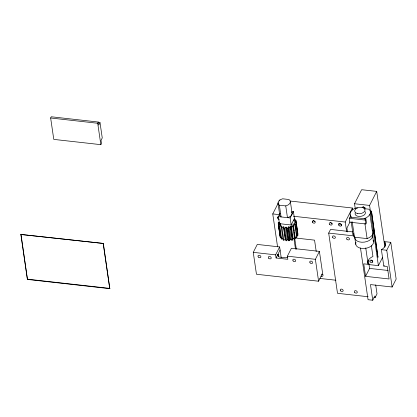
<?xml version="1.0" encoding="UTF-8"?>
<svg xmlns="http://www.w3.org/2000/svg" width="417" height="417" viewBox="0 0 417 417"><rect width="100%" height="100%" fill="white"/><g stroke="black" fill="none" stroke-linecap="round" stroke-linejoin="round"><path stroke-width="0.63" d="M294.553 218.852L295.022 219.285L293.735 220.223L294.006 220.614L295.856 220.489L296.039 221.015L294.371 221.667L294.397 222.11L296.106 222.391L295.981 222.949L294.136 223.236L293.912 223.679L295.283 224.325L294.855 224.852L293.062 224.737L292.614 225.128L293.474 226.066L292.807 226.494L291.274 225.993L290.659 226.285L292.739 239.911L291.905 240.192L290.076 227.677L288.991 226.848L288.283 227.004L290.112 239.52L289.721 240.672L288.825 240.771L288.319 239.718L287.6 239.718L286.615 240.776L285.76 240.682L283.93 228.167L284.066 227.015L283.424 226.858L281.96 227.692L281.256 227.416L282.012 226.301L281.527 226.014L279.765 226.52L279.291 226.092L280.584 225.154L280.313 224.763L278.462 224.888L278.28 224.362L279.948 223.71L279.922 223.262L280.198 225.144M280.042 235.501L278.212 222.986L278.337 222.428L279.567 222.235M296.586 235.652L297.811 235.464L297.941 234.901L295.856 220.489M289.721 240.672L287.892 228.156L288.283 227.004M100.017 122.661L102.254 137.949L101.018 140.388L101.467 143.443L100.846 144.663L53.777 139.393L50.645 117.99L51.265 116.77L98.334 122.045L98.777 125.1L100.017 122.661L98.084 122.447M20.85 234.458L103.338 243.445L109.801 288.658L27.433 279.432L20.85 234.458L103.338 243.445M100.846 144.663L97.714 123.265L98.334 122.045M27.433 279.432L20.975 234.213M279.635 246.927L275.611 254.86L276.07 257.987L287.839 259.306L287.381 256.179L291.405 248.245L319.406 251.383L322.612 273.281L318.588 281.214L256.46 274.25L253.255 252.353L257.279 244.425L279.635 246.927L281.194 257.565M277.571 246.828L272.754 213.921L278.452 202.693M279.307 201.01L279.875 199.889M291.791 211.362L293.406 211.539L294.438 218.581L291.186 224.987L279.421 223.668L278.389 216.632L280.016 213.426M291.186 224.987L290.159 217.945L293.406 211.539M276.07 257.987L280.094 250.054M318.588 281.214L315.382 259.317L319.406 251.383M368.143 296.737L337.509 293.302L328.69 233.082L330.551 229.423L352.751 231.909M346.642 231.649L345.24 222.042L352.355 208.01L290.227 201.046M355.274 208.865L354.523 203.736L361.643 189.704L376.702 191.393L384.86 247.13M349.253 218.273L349.873 217.054L365.876 218.847L366.444 222.756L365.829 223.981L349.827 222.188L349.253 218.273L365.256 220.067L365.876 218.847M350.025 221.927L346.913 228.052L347.481 231.92M368.988 264.592L378.401 265.645L369.582 205.425L376.702 191.393M360.481 247.938L368.06 299.703L372.767 300.23L370.478 284.587L392.126 287.011L396.15 279.082L390.771 242.324L384.641 241.636A10.227 6.234 -8.3 0 1 381.388 249.653L383.791 266.077L387.268 266.468L389.097 278.978L365.568 276.341L369.587 268.412L368.399 260.281M378.401 265.645L382.67 257.226M392.126 287.011L386.747 250.252L390.771 242.324M372.767 300.23L374.93 295.955L375.159 297.524L373.887 297.378M375.159 297.524L377.02 293.86L375.712 284.941M294.621 235.37L294.897 237.252L296.69 237.367L297.113 236.84L295.283 224.325M286.615 240.776L284.78 228.261L285.77 227.208L286.489 227.202L286.99 228.261L288.825 240.771M292.739 239.911L292.489 238.8L293.109 238.503L294.642 239.009L295.309 238.576L293.474 226.066M281.256 227.416L283.086 239.931L283.795 240.208L285.254 239.374L285.895 239.53L285.713 238.274M290.076 227.677L290.91 227.395M279.291 226.092L281.126 238.607L281.6 239.035L282.773 238.696M290.112 239.52L290.826 239.363L291.905 240.192M286.99 228.261L287.892 228.156M278.28 224.362L280.115 236.877L280.297 237.403L281.527 237.32M50.645 117.99L97.714 123.265M354.523 203.736L369.582 205.425M357.619 207.932L356.358 207.786A10.227 6.234 -8.3 0 0 351.557 217.247M363.932 208.636L368.982 209.204A10.227 6.234 -8.3 0 1 364.187 218.659L364.26 219.149M279.364 205.2L285.749 205.915A6.234 3.805 -8.3 0 0 288.997 199.508L282.617 198.794A6.234 3.805 -8.3 0 0 279.364 205.2L281.084 216.929A6.234 3.805 -8.3 0 1 279.916 213.64M272.754 213.921L279.875 214.719M293.464 216.241L345.24 222.042M278.389 216.632L290.159 217.945M328.69 233.082L354.069 235.923M283.93 228.167L284.78 228.261M353.105 233.348A10.227 6.234 -8.3 0 0 354.476 237.19L367.106 238.602A10.227 6.234 -8.3 0 0 372.657 230.028M295.142 237.966L314.554 240.14L316.222 251.514M381.388 249.653L386.747 250.252M371.375 245.743L372.944 256.481A10.227 6.234 -8.3 0 0 368.148 264.326L363.733 263.831L365.568 276.341M287.751 257.034A6.234 3.805 -8.3 0 1 285.765 257.784L279.38 257.07A6.234 3.805 -8.3 0 1 278.045 254.339L278.196 256.179M253.255 252.353L275.611 254.86M287.381 256.179L315.382 259.317M369.587 268.412L388.034 270.477M319.756 278.42L335.935 280.229M27.558 279.187L109.921 288.413M278.212 222.986L279.354 223.173M297.686 233.004L297.868 233.53L296.039 221.015M384.641 241.636L385.287 246.056M369.921 214.307L372.84 234.25M372.569 235.271L373.486 241.526M365.256 220.067L365.829 223.981M364.906 223.569L367.106 238.602M365.745 247.901L368.148 264.326M352.355 208.01L352.62 209.819M354.841 238.102L355.758 244.362M352.224 221.797L354.476 237.19M350.16 214.734L350.535 217.309M351.197 221.813L353.079 234.677M295.981 222.949L297.811 235.464M295.022 219.285L295.21 220.536M294.855 224.852L296.69 237.367M290.347 201.411L292.062 213.144M293.062 224.737L293.615 228.49M293.797 229.741L293.98 230.992M294.162 232.243L294.438 234.119M294.741 238.498L296.315 249.236M292.807 226.494L294.642 239.009M293.938 238.451L295.512 249.194M291.274 225.993L293.109 238.503M290.659 226.285L292.489 238.8M288.991 226.848L290.826 239.363M285.749 205.915L287.464 217.648A6.234 3.805 -8.3 0 0 291.707 212.227M286.489 227.202L288.319 239.718M285.77 227.208L287.6 239.718M284.43 229.517L284.613 230.768M285.254 235.146L285.437 236.397M283.424 226.858L285.254 239.374M281.96 227.692L283.795 240.208M281.527 226.014L281.71 227.265M278.019 203.293L279.734 215.026M279.948 223.71L280.219 225.587M279.765 226.52L281.6 239.035M278.337 222.428L278.796 225.555M278.462 224.888L280.297 237.403M278.045 254.339L278.41 256.809M103.218 243.69L109.801 288.658M341.627 225.461A2.992 2.179 26.9 0 1 341.122 225.404M339.282 224.534A2.992 2.179 26.9 0 1 338.536 223.668M277.873 217.476A2.992 2.179 26.9 0 1 277.498 217.038M341.737 224.283A1.548 1.126 26.9 0 1 339.678 223.272M332.193 223.251A1.548 1.126 26.9 0 1 330.405 222.454M279.228 219.295A1.548 1.126 26.9 0 1 277.467 217.961A1.548 1.126 26.9 0 1 278.738 216.861M278.723 216.767A1.548 1.126 26.9 0 1 278.634 216.652M313.037 221.672A2.992 2.179 26.9 0 1 312.63 221.302M315.059 221.364A1.548 1.126 26.9 0 1 313.36 220.39M322.982 274.542A1.548 1.126 26.9 0 1 321.689 274.172M322.039 274.151A1.548 1.126 26.9 0 1 322.888 275.903A1.548 1.126 26.9 0 1 320.892 276.085M365.13 211.633A5.239 3.195 -8.3 0 1 360.627 216.397A5.239 3.195 -8.3 0 1 355.206 212.962M372.339 234.516A8.976 5.478 -8.3 0 1 364.375 242.121A8.976 5.478 -8.3 0 1 354.836 236.924M373.074 240.411A8.976 5.478 -8.3 0 1 364.974 248.417A8.976 5.478 -8.3 0 1 355.972 242.386M384.411 265.723A10.227 6.234 -8.3 0 1 383.791 266.077M362.133 207.504A1.548 1.126 26.9 0 1 364.161 207.28A1.548 1.126 26.9 0 1 364.755 209.099M365.141 207.562A1.548 1.126 26.9 0 1 363.144 206.67M372.569 261.907A2.992 2.179 26.9 0 1 372.047 261.808M372.532 260.781A1.548 1.126 26.9 0 1 371.01 259.968M371.448 211.075L377.958 257.19L371.448 211.075M338.974 225.441A1.548 1.126 26.9 0 0 341.481 225.628A1.548 1.126 26.9 0 0 339.86 223.71A1.548 1.126 26.9 0 0 338.974 225.441M329.56 224.388A1.548 1.126 26.9 0 0 332.068 224.575A1.548 1.126 26.9 0 0 330.446 222.652A1.548 1.126 26.9 0 0 329.56 224.388M312.531 222.381A1.548 1.126 26.9 0 0 315.07 222.767A1.548 1.126 26.9 0 0 313.641 220.77A1.548 1.126 26.9 0 0 312.531 222.381M357.541 213.572A5.239 3.195 -8.3 0 0 365.063 209.824A5.239 3.195 -8.3 0 0 357.009 208.062A5.239 3.195 -8.3 0 0 357.541 213.572M258.285 257.018A1.548 1.126 26.9 0 0 260.797 257.211A1.548 1.126 26.9 0 0 259.181 255.287A1.548 1.126 26.9 0 0 258.285 257.018M268.637 258.18A1.548 1.126 26.9 0 0 271.149 258.373A1.548 1.126 26.9 0 0 269.533 256.45A1.548 1.126 26.9 0 0 268.637 258.18M293.115 260.922A1.548 1.126 26.9 0 0 295.622 261.115A1.548 1.126 26.9 0 0 294.006 259.192A1.548 1.126 26.9 0 0 293.115 260.922M310.055 262.819A1.548 1.126 26.9 0 0 312.568 263.012A1.548 1.126 26.9 0 0 310.952 261.089A1.548 1.126 26.9 0 0 310.055 262.819M346.902 239.228A1.548 1.126 26.9 0 0 349.41 239.41A1.548 1.126 26.9 0 0 347.788 237.492A1.548 1.126 26.9 0 0 346.902 239.228M354.685 292.411A1.548 1.126 26.9 0 0 357.197 292.593A1.548 1.126 26.9 0 0 355.576 290.675A1.548 1.126 26.9 0 0 354.685 292.411M332.782 237.643A1.548 1.126 26.9 0 0 335.294 237.831A1.548 1.126 26.9 0 0 333.668 235.907A1.548 1.126 26.9 0 0 332.782 237.643M340.569 290.826A1.548 1.126 26.9 0 0 343.076 291.014A1.548 1.126 26.9 0 0 341.455 289.09A1.548 1.126 26.9 0 0 340.569 290.826M370.16 261.907A1.548 1.126 26.9 0 0 372.673 262.09A1.548 1.126 26.9 0 0 371.052 260.172A1.548 1.126 26.9 0 0 370.16 261.907"/></g></svg>
